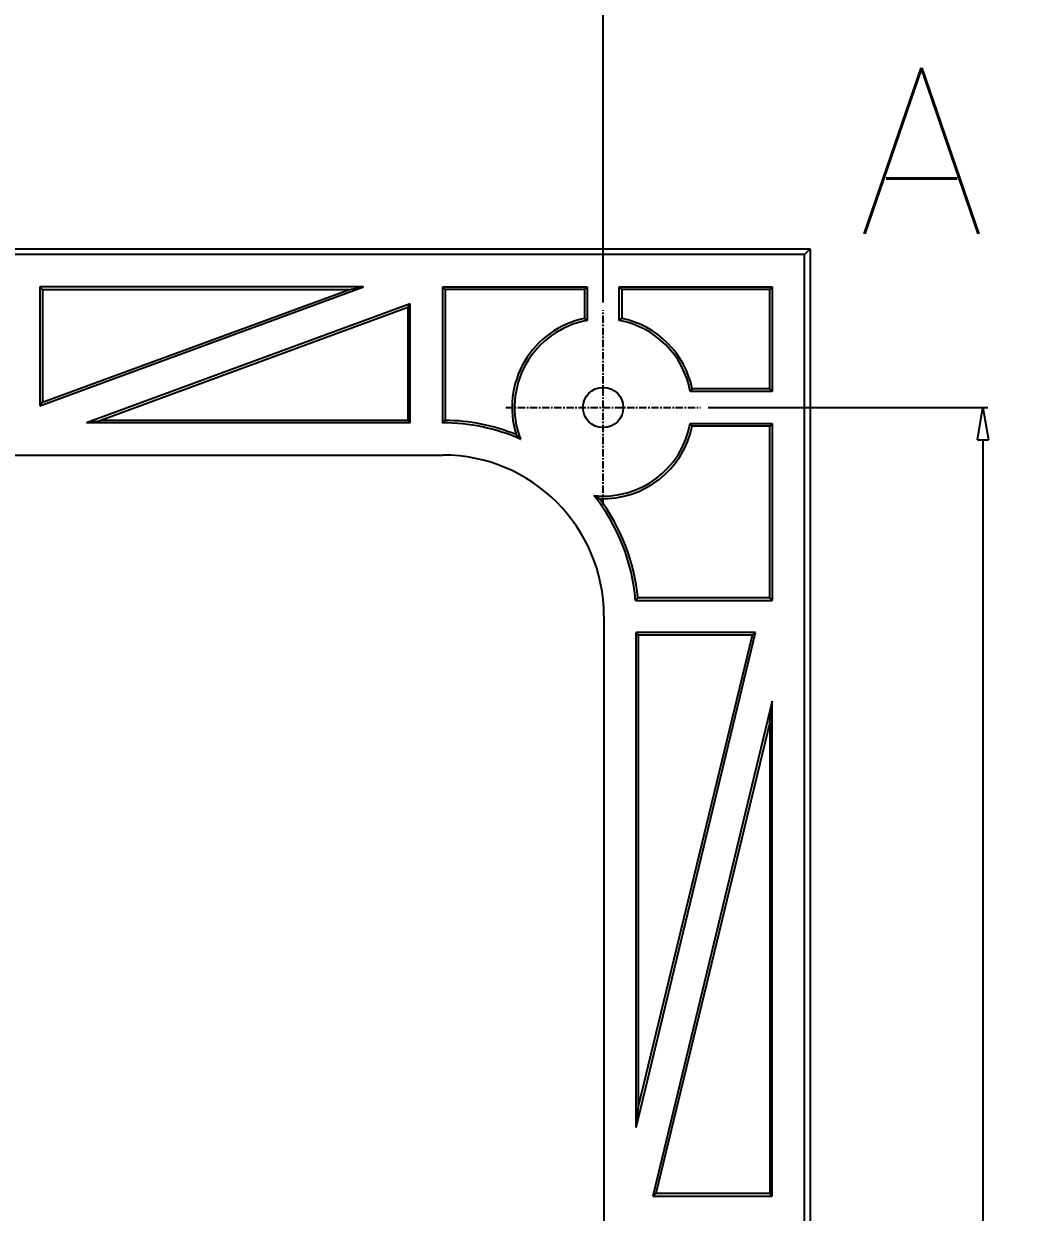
# Model space of a CAD drawing. Extents: x -268 to 907, y 393 to 1224.
# Drawn here: x 296.7 to 358.9, y 959.1 to 1032.9 of the extents above; entities that cross this region are included whole.
import ezdxf

# ---------------------------------------------------------------- set-up
doc = ezdxf.new("R2010")
doc.units = 0
doc.header["$LTSCALE"] = 1.21
doc.header["$MEASUREMENT"] = 0
doc.linetypes.add('CENTER', pattern=[0.6, 0.375, -0.075, 0.075, -0.075])
doc.layers.get('0').update_dxf_attribs({"linetype": 'CONTINUOUS'})
doc.layers.get('DEFPOINTS').update_dxf_attribs({"linetype": 'CONTINUOUS'})
doc.layers.add('DIM', color=82, linetype='CONTINUOUS')
doc.styles.get("Standard").update_dxf_attribs({"font": 'txt', "bigfont": 'gbcbig.shx'})
doc.styles.add('TXT', font='txt.shx', dxfattribs={"bigfont": 'gbcbig.shx'})
doc.dimstyles.new('Y3', dxfattribs={"dimtxt": 3, "dimasz": 2, "dimexe": 0.3, "dimexo": 0.3, "dimgap": 0.66, "dimtad": 0, "dimdec": 4, "dimdsep": 46, "dimtxsty": 'Standard', "dimcen": 0, "dimclrd": 3, "dimclre": 3, "dimadec": 0, "dimazin": 0, "dimtfac": 1, "dimtdec": 4, "dimtofl": 0, "dimtmove": 2, "dimatfit": 3, "dimfxl": 0, "dimtolj": 1, "dimarcsym": 0})

# ---------------------------------------------------------------- blocks, each defined once
blk = doc.blocks.new('_CLOSEDBLANK')
at = {"color": 0, "linetype": 'ByBlock'}
for p, q in [((-1, 0.167), (0, 0)), ((-1, 0.167), (-1, -0.167)), ((0, 0), (-1, -0.167))]:
    blk.add_line(p, q, dxfattribs=at)
blk = doc.blocks.new('*D55')
at = {"layer": 'DEFPOINTS', "color": 0}
for p in [(249.664, 1035.761), (249.664, 1016.385), (332.664, 1015.268)]:
    blk.add_point(p, dxfattribs=at)
at = {"layer": 'DIM', "color": 3, "lineweight": -2}
for p, q in [((249.664, 1016.685), (249.664, 1036.061)), ((251.664, 1035.761), (287.171, 1035.761)), ((330.664, 1035.761), (295.157, 1035.761)), ((332.664, 1015.568), (332.664, 1036.061))]:
    blk.add_line(p, q, dxfattribs=at)
at = {"layer": 'DIM', "color": 3, "lineweight": -2, "xscale": 2, "yscale": 2, "zscale": 2, "rotation": 180}
blk.add_blockref('_CLOSEDBLANK', (249.664, 1035.761), dxfattribs=at)
at = {"layer": 'DIM', "color": 3, "lineweight": -2, "xscale": 2, "yscale": 2, "zscale": 2}
blk.add_blockref('_CLOSEDBLANK', (332.664, 1035.761), dxfattribs=at)
at = {"layer": 'DIM', "color": 0, "insert": (291.164, 1035.761), "char_height": 4, "attachment_point": 5, "style": 'TXT'}
blk.add_mtext('\\A1;83', dxfattribs=at)
blk = doc.blocks.new('*D56')
at = {"layer": 'DEFPOINTS', "color": 0}
for p in [(338.887, 1009.045), (345.513, 827.045), (356.25, 827.045)]:
    blk.add_point(p, dxfattribs=at)
at = {"layer": 'DIM', "color": 3, "lineweight": -2}
for p, q in [((339.187, 1009.045), (356.55, 1009.045)), ((356.25, 1007.045), (356.25, 923.372)), ((356.25, 829.045), (356.25, 912.718)), ((345.813, 827.045), (356.55, 827.045))]:
    blk.add_line(p, q, dxfattribs=at)
at = {"layer": 'DIM', "color": 3, "lineweight": -2, "xscale": 2, "yscale": 2, "zscale": 2}
for p, rotation in [((356.25, 1009.045), 90), ((356.25, 827.045), 270)]:
    blk.add_blockref('_CLOSEDBLANK', p, dxfattribs=dict(at, rotation=rotation))
at = {"layer": 'DIM', "color": 0, "insert": (356.25, 918.045), "char_height": 4, "attachment_point": 5, "rotation": 90, "style": 'TXT'}
blk.add_mtext('\\A1;182', dxfattribs=at)

msp = doc.modelspace()

# ---------------------------------------------------------------- linework, layer by layer
at = {"color": 7, "linetype": 'Continuous'}
for p, q in [((153.81469, 1018.89201), (345.51334, 1018.89201)), ((345.51334, 1018.89201), (345.16414, 1018.5428)), ((345.51334, 1018.89201), (345.51334, 635.19808)), ((345.16414, 1018.5428), (154.16389, 1018.5428)), ((345.16414, 635.54728), (345.16414, 1018.5428)), ((297.68868, 1009.15736), (317.78897, 1016.54225)), ((297.68868, 1016.54225), (297.68868, 1009.15736)), ((297.8459, 1016.38503), (297.68868, 1016.54225)), ((317.78897, 1016.54225), (297.68868, 1016.54225)), ((297.8459, 1009.38262), (316.90514, 1016.38503)), ((297.8459, 1016.38503), (297.8459, 1009.38262)), ((297.8459, 1016.38503), (316.90514, 1016.38503)), ((316.90514, 1016.38503), (317.78897, 1016.54225)), ((322.68868, 1016.54225), (322.68868, 1008.09198)), ((322.68868, 1016.54225), (331.66401, 1016.54225)), ((322.8459, 1016.38503), (322.68868, 1016.54225)), ((322.8459, 1016.38503), (322.8459, 1008.24851)), ((331.50679, 1016.38503), (322.8459, 1016.38503)), ((331.50679, 1016.38503), (331.66401, 1016.54225)), ((331.50679, 1016.38503), (331.50679, 1014.58264)), ((331.66401, 1016.54225), (331.66401, 1014.45337)), ((333.66401, 1014.45337), (333.66401, 1016.54225)), ((333.66401, 1016.54225), (343.16359, 1016.54225)), ((333.82124, 1016.38503), (333.66401, 1016.54225)), ((333.82124, 1016.38503), (333.82124, 1014.58264)), ((343.00636, 1016.38503), (333.82124, 1016.38503)), ((343.16359, 1016.54225), (343.00636, 1016.38503)), ((343.00636, 1010.20227), (343.00636, 1016.38503)), ((343.16359, 1016.54225), (343.16359, 1010.04504)), ((320.68868, 1015.4769), (300.58838, 1008.09201)), ((320.53145, 1015.25163), (301.47221, 1008.24923)), ((320.53145, 1015.25163), (320.68868, 1015.4769)), ((320.53145, 1015.25163), (320.53145, 1008.24923)), ((320.68868, 1008.09201), (320.68868, 1015.4769)), ((343.16359, 1010.04504), (338.07234, 1010.04504)), ((343.00636, 1010.20227), (338.20161, 1010.20227)), ((343.00636, 1010.20227), (343.16359, 1010.04504)), ((297.8459, 1009.38262), (297.68868, 1009.15736)), ((300.58838, 1008.09201), (301.47221, 1008.24923)), ((320.68868, 1008.09201), (300.58838, 1008.09201)), ((320.53145, 1008.24923), (301.47221, 1008.24923)), ((320.68868, 1008.09201), (320.53145, 1008.24923)), ((338.07234, 1008.04504), (343.16359, 1008.04504)), ((343.00636, 1007.88782), (338.20161, 1007.88782)), ((343.00636, 1007.88782), (343.16359, 1008.04504)), ((343.00636, 997.22575), (343.00636, 1007.88782)), ((343.16359, 1008.04504), (343.16359, 997.06852)), ((270.66401, 1006.09201), (322.71334, 1006.09201)), ((343.00636, 997.22575), (334.81758, 997.22575)), ((343.00636, 997.22575), (343.16359, 997.06852)), ((334.67354, 997.06852), (343.16359, 997.06852)), ((332.71334, 996.09201), (332.71334, 848.04504)), ((334.71334, 964.32942), (342.13486, 995.06852)), ((334.71334, 964.32942), (334.71334, 995.06852)), ((342.13486, 995.06852), (334.71334, 995.06852)), ((334.71334, 995.06852), (334.87056, 994.9113)), ((341.93515, 994.9113), (342.13486, 995.06852)), ((334.87056, 965.65054), (341.93515, 994.9113)), ((334.87056, 965.65054), (334.87056, 994.9113)), ((341.93515, 994.9113), (334.87056, 994.9113)), ((343.16359, 990.80763), (335.74207, 960.06852)), ((343.00636, 989.48651), (343.16359, 990.80763)), ((343.16359, 960.06852), (343.16359, 990.80763)), ((343.00636, 989.48651), (335.94177, 960.22575)), ((343.00636, 989.48651), (343.00636, 960.22575)), ((334.71334, 964.32942), (334.87056, 965.65054)), ((335.94177, 960.22575), (335.74207, 960.06852)), ((335.74207, 960.06852), (343.16359, 960.06852)), ((343.00636, 960.22575), (335.94177, 960.22575)), ((343.00636, 960.22575), (343.16359, 960.06852))]:
    msp.add_line(p, q, dxfattribs=at)
at = {"color": 1, "linetype": 'CENTER'}
for p, q in [((332.66401, 1002.99504), (332.66401, 1015.09504)), ((326.61401, 1009.04504), (338.71401, 1009.04504))]:
    msp.add_line(p, q, dxfattribs=at)
at = {"color": 7}
for points in [[(331.507, 1014.58, 0), (331.508, 1014.58, 0), (331.508, 1014.58, 0), (331.509, 1014.58, 0), (331.51, 1014.58, 0), (331.511, 1014.58, 0), (331.512, 1014.58, 0), (331.513, 1014.58, 0), (331.513, 1014.58, 0), (331.514, 1014.58, 0), (331.515, 1014.58, 0), (331.516, 1014.58, 0), (331.517, 1014.57, 0), (331.518, 1014.57, 0), (331.518, 1014.57, 0), (331.519, 1014.57, 0), (331.52, 1014.57, 0), (331.521, 1014.57, 0), (331.522, 1014.57, 0), (331.522, 1014.57, 0), (331.523, 1014.57, 0), (331.524, 1014.57, 0), (331.525, 1014.57, 0), (331.526, 1014.57, 0), (331.527, 1014.57, 0), (331.527, 1014.57, 0), (331.528, 1014.57, 0), (331.529, 1014.56, 0), (331.53, 1014.56, 0), (331.531, 1014.56, 0), (331.532, 1014.56, 0), (331.532, 1014.56, 0), (331.533, 1014.56, 0), (331.534, 1014.56, 0), (331.535, 1014.56, 0), (331.536, 1014.56, 0), (331.537, 1014.56, 0), (331.537, 1014.56, 0), (331.538, 1014.56, 0), (331.539, 1014.56, 0), (331.54, 1014.56, 0), (331.541, 1014.56, 0), (331.541, 1014.55, 0), (331.542, 1014.55, 0), (331.543, 1014.55, 0), (331.544, 1014.55, 0), (331.545, 1014.55, 0), (331.546, 1014.55, 0), (331.546, 1014.55, 0), (331.547, 1014.55, 0), (331.548, 1014.55, 0), (331.549, 1014.55, 0), (331.55, 1014.55, 0), (331.551, 1014.55, 0), (331.551, 1014.55, 0), (331.552, 1014.55, 0), (331.553, 1014.54, 0), (331.554, 1014.54, 0), (331.555, 1014.54, 0), (331.556, 1014.54, 0), (331.556, 1014.54, 0), (331.557, 1014.54, 0), (331.558, 1014.54, 0), (331.559, 1014.54, 0), (331.56, 1014.54, 0), (331.56, 1014.54, 0), (331.561, 1014.54, 0), (331.562, 1014.54, 0), (331.563, 1014.54, 0), (331.564, 1014.54, 0), (331.565, 1014.54, 0), (331.565, 1014.53, 0), (331.566, 1014.53, 0), (331.567, 1014.53, 0), (331.568, 1014.53, 0), (331.569, 1014.53, 0), (331.57, 1014.53, 0), (331.57, 1014.53, 0), (331.571, 1014.53, 0), (331.572, 1014.53, 0), (331.573, 1014.53, 0), (331.574, 1014.53, 0), (331.574, 1014.53, 0), (331.575, 1014.53, 0), (331.576, 1014.53, 0), (331.577, 1014.53, 0), (331.578, 1014.52, 0), (331.579, 1014.52, 0), (331.579, 1014.52, 0), (331.58, 1014.52, 0), (331.581, 1014.52, 0), (331.582, 1014.52, 0), (331.583, 1014.52, 0), (331.584, 1014.52, 0), (331.584, 1014.52, 0), (331.585, 1014.52, 0), (331.586, 1014.52, 0), (331.587, 1014.52, 0), (331.588, 1014.52, 0), (331.588, 1014.52, 0), (331.589, 1014.52, 0), (331.59, 1014.51, 0), (331.591, 1014.51, 0), (331.592, 1014.51, 0), (331.593, 1014.51, 0), (331.593, 1014.51, 0), (331.594, 1014.51, 0), (331.595, 1014.51, 0), (331.596, 1014.51, 0), (331.597, 1014.51, 0), (331.598, 1014.51, 0), (331.598, 1014.51, 0), (331.599, 1014.51, 0), (331.6, 1014.51, 0), (331.601, 1014.51, 0), (331.602, 1014.51, 0), (331.602, 1014.5, 0), (331.603, 1014.5, 0), (331.604, 1014.5, 0), (331.605, 1014.5, 0), (331.606, 1014.5, 0), (331.607, 1014.5, 0), (331.607, 1014.5, 0), (331.608, 1014.5, 0), (331.609, 1014.5, 0), (331.61, 1014.5, 0), (331.611, 1014.5, 0), (331.611, 1014.5, 0), (331.612, 1014.5, 0), (331.613, 1014.5, 0), (331.614, 1014.49, 0), (331.615, 1014.49, 0), (331.616, 1014.49, 0), (331.616, 1014.49, 0), (331.617, 1014.49, 0), (331.618, 1014.49, 0), (331.619, 1014.49, 0), (331.62, 1014.49, 0), (331.621, 1014.49, 0), (331.621, 1014.49, 0), (331.622, 1014.49, 0), (331.623, 1014.49, 0), (331.624, 1014.49, 0), (331.625, 1014.49, 0), (331.625, 1014.49, 0), (331.626, 1014.48, 0), (331.627, 1014.48, 0), (331.628, 1014.48, 0), (331.629, 1014.48, 0), (331.63, 1014.48, 0), (331.63, 1014.48, 0), (331.631, 1014.48, 0), (331.632, 1014.48, 0), (331.633, 1014.48, 0), (331.634, 1014.48, 0), (331.634, 1014.48, 0), (331.635, 1014.48, 0), (331.636, 1014.48, 0), (331.637, 1014.48, 0), (331.638, 1014.48, 0), (331.639, 1014.47, 0), (331.639, 1014.47, 0), (331.64, 1014.47, 0), (331.641, 1014.47, 0), (331.642, 1014.47, 0), (331.643, 1014.47, 0), (331.644, 1014.47, 0), (331.644, 1014.47, 0), (331.645, 1014.47, 0), (331.646, 1014.47, 0), (331.647, 1014.47, 0), (331.648, 1014.47, 0), (331.648, 1014.47, 0), (331.649, 1014.47, 0), (331.65, 1014.46, 0), (331.651, 1014.46, 0), (331.652, 1014.46, 0), (331.653, 1014.46, 0), (331.653, 1014.46, 0), (331.654, 1014.46, 0), (331.655, 1014.46, 0), (331.656, 1014.46, 0), (331.657, 1014.46, 0), (331.657, 1014.46, 0), (331.658, 1014.46, 0), (331.659, 1014.46, 0), (331.66, 1014.46, 0), (331.661, 1014.46, 0), (331.662, 1014.46, 0), (331.662, 1014.45, 0), (331.663, 1014.45, 0), (331.664, 1014.45, 0)], [(333.821, 1014.58, 0), (333.82, 1014.58, 0), (333.82, 1014.58, 0), (333.819, 1014.58, 0), (333.818, 1014.58, 0), (333.817, 1014.58, 0), (333.816, 1014.58, 0), (333.815, 1014.58, 0), (333.815, 1014.58, 0), (333.814, 1014.58, 0), (333.813, 1014.58, 0), (333.812, 1014.58, 0), (333.811, 1014.57, 0), (333.81, 1014.57, 0), (333.81, 1014.57, 0), (333.809, 1014.57, 0), (333.808, 1014.57, 0), (333.807, 1014.57, 0), (333.806, 1014.57, 0), (333.806, 1014.57, 0), (333.805, 1014.57, 0), (333.804, 1014.57, 0), (333.803, 1014.57, 0), (333.802, 1014.57, 0), (333.801, 1014.57, 0), (333.801, 1014.57, 0), (333.8, 1014.57, 0), (333.799, 1014.56, 0), (333.798, 1014.56, 0), (333.797, 1014.56, 0), (333.796, 1014.56, 0), (333.796, 1014.56, 0), (333.795, 1014.56, 0), (333.794, 1014.56, 0), (333.793, 1014.56, 0), (333.792, 1014.56, 0), (333.791, 1014.56, 0), (333.791, 1014.56, 0), (333.79, 1014.56, 0), (333.789, 1014.56, 0), (333.788, 1014.56, 0), (333.787, 1014.56, 0), (333.787, 1014.55, 0), (333.786, 1014.55, 0), (333.785, 1014.55, 0), (333.784, 1014.55, 0), (333.783, 1014.55, 0), (333.782, 1014.55, 0), (333.782, 1014.55, 0), (333.781, 1014.55, 0), (333.78, 1014.55, 0), (333.779, 1014.55, 0), (333.778, 1014.55, 0), (333.777, 1014.55, 0), (333.777, 1014.55, 0), (333.776, 1014.55, 0), (333.775, 1014.54, 0), (333.774, 1014.54, 0), (333.773, 1014.54, 0), (333.773, 1014.54, 0), (333.772, 1014.54, 0), (333.771, 1014.54, 0), (333.77, 1014.54, 0), (333.769, 1014.54, 0), (333.768, 1014.54, 0), (333.768, 1014.54, 0), (333.767, 1014.54, 0), (333.766, 1014.54, 0), (333.765, 1014.54, 0), (333.764, 1014.54, 0), (333.763, 1014.54, 0), (333.763, 1014.53, 0), (333.762, 1014.53, 0), (333.761, 1014.53, 0), (333.76, 1014.53, 0), (333.759, 1014.53, 0), (333.758, 1014.53, 0), (333.758, 1014.53, 0), (333.757, 1014.53, 0), (333.756, 1014.53, 0), (333.755, 1014.53, 0), (333.754, 1014.53, 0), (333.754, 1014.53, 0), (333.753, 1014.53, 0), (333.752, 1014.53, 0), (333.751, 1014.53, 0), (333.75, 1014.52, 0), (333.749, 1014.52, 0), (333.749, 1014.52, 0), (333.748, 1014.52, 0), (333.747, 1014.52, 0), (333.746, 1014.52, 0), (333.745, 1014.52, 0), (333.744, 1014.52, 0), (333.744, 1014.52, 0), (333.743, 1014.52, 0), (333.742, 1014.52, 0), (333.741, 1014.52, 0), (333.74, 1014.52, 0), (333.74, 1014.52, 0), (333.739, 1014.52, 0), (333.738, 1014.51, 0), (333.737, 1014.51, 0), (333.736, 1014.51, 0), (333.735, 1014.51, 0), (333.735, 1014.51, 0), (333.734, 1014.51, 0), (333.733, 1014.51, 0), (333.732, 1014.51, 0), (333.731, 1014.51, 0), (333.731, 1014.51, 0), (333.73, 1014.51, 0), (333.729, 1014.51, 0), (333.728, 1014.51, 0), (333.727, 1014.51, 0), (333.726, 1014.51, 0), (333.726, 1014.5, 0), (333.725, 1014.5, 0), (333.724, 1014.5, 0), (333.723, 1014.5, 0), (333.722, 1014.5, 0), (333.721, 1014.5, 0), (333.721, 1014.5, 0), (333.72, 1014.5, 0), (333.719, 1014.5, 0), (333.718, 1014.5, 0), (333.717, 1014.5, 0), (333.717, 1014.5, 0), (333.716, 1014.5, 0), (333.715, 1014.5, 0), (333.714, 1014.49, 0), (333.713, 1014.49, 0), (333.712, 1014.49, 0), (333.712, 1014.49, 0), (333.711, 1014.49, 0), (333.71, 1014.49, 0), (333.709, 1014.49, 0), (333.708, 1014.49, 0), (333.707, 1014.49, 0), (333.707, 1014.49, 0), (333.706, 1014.49, 0), (333.705, 1014.49, 0), (333.704, 1014.49, 0), (333.703, 1014.49, 0), (333.703, 1014.49, 0), (333.702, 1014.48, 0), (333.701, 1014.48, 0), (333.7, 1014.48, 0), (333.699, 1014.48, 0), (333.698, 1014.48, 0), (333.698, 1014.48, 0), (333.697, 1014.48, 0), (333.696, 1014.48, 0), (333.695, 1014.48, 0), (333.694, 1014.48, 0), (333.694, 1014.48, 0), (333.693, 1014.48, 0), (333.692, 1014.48, 0), (333.691, 1014.48, 0), (333.69, 1014.48, 0), (333.689, 1014.47, 0), (333.689, 1014.47, 0), (333.688, 1014.47, 0), (333.687, 1014.47, 0), (333.686, 1014.47, 0), (333.685, 1014.47, 0), (333.685, 1014.47, 0), (333.684, 1014.47, 0), (333.683, 1014.47, 0), (333.682, 1014.47, 0), (333.681, 1014.47, 0), (333.68, 1014.47, 0), (333.68, 1014.47, 0), (333.679, 1014.47, 0), (333.678, 1014.46, 0), (333.677, 1014.46, 0), (333.676, 1014.46, 0), (333.675, 1014.46, 0), (333.675, 1014.46, 0), (333.674, 1014.46, 0), (333.673, 1014.46, 0), (333.672, 1014.46, 0), (333.671, 1014.46, 0), (333.671, 1014.46, 0), (333.67, 1014.46, 0), (333.669, 1014.46, 0), (333.668, 1014.46, 0), (333.667, 1014.46, 0), (333.666, 1014.46, 0), (333.666, 1014.45, 0), (333.665, 1014.45, 0), (333.664, 1014.45, 0)], [(338.202, 1010.2, 0), (338.201, 1010.2, 0), (338.2, 1010.2, 0), (338.2, 1010.2, 0), (338.199, 1010.2, 0), (338.198, 1010.2, 0), (338.198, 1010.2, 0), (338.197, 1010.2, 0), (338.196, 1010.2, 0), (338.196, 1010.19, 0), (338.195, 1010.19, 0), (338.194, 1010.19, 0), (338.194, 1010.19, 0), (338.193, 1010.19, 0), (338.192, 1010.19, 0), (338.192, 1010.19, 0), (338.191, 1010.19, 0), (338.19, 1010.19, 0), (338.189, 1010.19, 0), (338.189, 1010.19, 0), (338.188, 1010.19, 0), (338.187, 1010.18, 0), (338.187, 1010.18, 0), (338.186, 1010.18, 0), (338.185, 1010.18, 0), (338.185, 1010.18, 0), (338.184, 1010.18, 0), (338.183, 1010.18, 0), (338.183, 1010.18, 0), (338.182, 1010.18, 0), (338.181, 1010.18, 0), (338.181, 1010.18, 0), (338.18, 1010.18, 0), (338.179, 1010.18, 0), (338.179, 1010.17, 0), (338.178, 1010.17, 0), (338.177, 1010.17, 0), (338.177, 1010.17, 0), (338.176, 1010.17, 0), (338.175, 1010.17, 0), (338.175, 1010.17, 0), (338.174, 1010.17, 0), (338.173, 1010.17, 0), (338.173, 1010.17, 0), (338.172, 1010.17, 0), (338.171, 1010.17, 0), (338.171, 1010.16, 0), (338.17, 1010.16, 0), (338.169, 1010.16, 0), (338.169, 1010.16, 0), (338.168, 1010.16, 0), (338.167, 1010.16, 0), (338.167, 1010.16, 0), (338.166, 1010.16, 0), (338.165, 1010.16, 0), (338.165, 1010.16, 0), (338.164, 1010.16, 0), (338.163, 1010.16, 0), (338.163, 1010.15, 0), (338.162, 1010.15, 0), (338.161, 1010.15, 0), (338.161, 1010.15, 0), (338.16, 1010.15, 0), (338.159, 1010.15, 0), (338.158, 1010.15, 0), (338.158, 1010.15, 0), (338.157, 1010.15, 0), (338.156, 1010.15, 0), (338.156, 1010.15, 0), (338.155, 1010.15, 0), (338.154, 1010.14, 0), (338.154, 1010.14, 0), (338.153, 1010.14, 0), (338.152, 1010.14, 0), (338.152, 1010.14, 0), (338.151, 1010.14, 0), (338.15, 1010.14, 0), (338.15, 1010.14, 0), (338.149, 1010.14, 0), (338.148, 1010.14, 0), (338.148, 1010.14, 0), (338.147, 1010.14, 0), (338.146, 1010.13, 0), (338.146, 1010.13, 0), (338.145, 1010.13, 0), (338.144, 1010.13, 0), (338.144, 1010.13, 0), (338.143, 1010.13, 0), (338.142, 1010.13, 0), (338.142, 1010.13, 0), (338.141, 1010.13, 0), (338.14, 1010.13, 0), (338.14, 1010.13, 0), (338.139, 1010.13, 0), (338.138, 1010.12, 0), (338.138, 1010.12, 0), (338.137, 1010.12, 0), (338.136, 1010.12, 0), (338.136, 1010.12, 0), (338.135, 1010.12, 0), (338.134, 1010.12, 0), (338.133, 1010.12, 0), (338.133, 1010.12, 0), (338.132, 1010.12, 0), (338.131, 1010.12, 0), (338.131, 1010.12, 0), (338.13, 1010.11, 0), (338.129, 1010.11, 0), (338.129, 1010.11, 0), (338.128, 1010.11, 0), (338.127, 1010.11, 0), (338.127, 1010.11, 0), (338.126, 1010.11, 0), (338.125, 1010.11, 0), (338.125, 1010.11, 0), (338.124, 1010.11, 0), (338.123, 1010.11, 0), (338.123, 1010.11, 0), (338.122, 1010.1, 0), (338.121, 1010.1, 0), (338.121, 1010.1, 0), (338.12, 1010.1, 0), (338.119, 1010.1, 0), (338.119, 1010.1, 0), (338.118, 1010.1, 0), (338.117, 1010.1, 0), (338.117, 1010.1, 0), (338.116, 1010.1, 0), (338.115, 1010.1, 0), (338.115, 1010.1, 0), (338.114, 1010.1, 0), (338.113, 1010.09, 0), (338.112, 1010.09, 0), (338.112, 1010.09, 0), (338.111, 1010.09, 0), (338.11, 1010.09, 0), (338.11, 1010.09, 0), (338.109, 1010.09, 0), (338.108, 1010.09, 0), (338.108, 1010.09, 0), (338.107, 1010.09, 0), (338.106, 1010.09, 0), (338.106, 1010.09, 0), (338.105, 1010.08, 0), (338.104, 1010.08, 0), (338.104, 1010.08, 0), (338.103, 1010.08, 0), (338.102, 1010.08, 0), (338.102, 1010.08, 0), (338.101, 1010.08, 0), (338.1, 1010.08, 0), (338.1, 1010.08, 0), (338.099, 1010.08, 0), (338.098, 1010.08, 0), (338.098, 1010.08, 0), (338.097, 1010.07, 0), (338.096, 1010.07, 0), (338.095, 1010.07, 0), (338.095, 1010.07, 0), (338.094, 1010.07, 0), (338.093, 1010.07, 0), (338.093, 1010.07, 0), (338.092, 1010.07, 0), (338.091, 1010.07, 0), (338.091, 1010.07, 0), (338.09, 1010.07, 0), (338.089, 1010.07, 0), (338.089, 1010.06, 0), (338.088, 1010.06, 0), (338.087, 1010.06, 0), (338.087, 1010.06, 0), (338.086, 1010.06, 0), (338.085, 1010.06, 0), (338.085, 1010.06, 0), (338.084, 1010.06, 0), (338.083, 1010.06, 0), (338.083, 1010.06, 0), (338.082, 1010.06, 0), (338.081, 1010.06, 0), (338.081, 1010.05, 0), (338.08, 1010.05, 0), (338.079, 1010.05, 0), (338.078, 1010.05, 0), (338.078, 1010.05, 0), (338.077, 1010.05, 0), (338.076, 1010.05, 0), (338.076, 1010.05, 0), (338.075, 1010.05, 0), (338.074, 1010.05, 0), (338.074, 1010.05, 0), (338.073, 1010.05, 0), (338.072, 1010.05, 0)], [(322.689, 1008.09, 0), (322.689, 1008.09, 0), (322.69, 1008.09, 0), (322.691, 1008.09, 0), (322.692, 1008.1, 0), (322.693, 1008.1, 0), (322.694, 1008.1, 0), (322.694, 1008.1, 0), (322.695, 1008.1, 0), (322.696, 1008.1, 0), (322.697, 1008.1, 0), (322.698, 1008.1, 0), (322.699, 1008.1, 0), (322.699, 1008.1, 0), (322.7, 1008.1, 0), (322.701, 1008.1, 0), (322.702, 1008.11, 0), (322.703, 1008.11, 0), (322.703, 1008.11, 0), (322.704, 1008.11, 0), (322.705, 1008.11, 0), (322.706, 1008.11, 0), (322.707, 1008.11, 0), (322.708, 1008.11, 0), (322.708, 1008.11, 0), (322.709, 1008.11, 0), (322.71, 1008.11, 0), (322.711, 1008.11, 0), (322.712, 1008.11, 0), (322.712, 1008.12, 0), (322.713, 1008.12, 0), (322.714, 1008.12, 0), (322.715, 1008.12, 0), (322.716, 1008.12, 0), (322.717, 1008.12, 0), (322.717, 1008.12, 0), (322.718, 1008.12, 0), (322.719, 1008.12, 0), (322.72, 1008.12, 0), (322.721, 1008.12, 0), (322.722, 1008.12, 0), (322.722, 1008.13, 0), (322.723, 1008.13, 0), (322.724, 1008.13, 0), (322.725, 1008.13, 0), (322.726, 1008.13, 0), (322.726, 1008.13, 0), (322.727, 1008.13, 0), (322.728, 1008.13, 0), (322.729, 1008.13, 0), (322.73, 1008.13, 0), (322.731, 1008.13, 0), (322.731, 1008.13, 0), (322.732, 1008.14, 0), (322.733, 1008.14, 0), (322.734, 1008.14, 0), (322.735, 1008.14, 0), (322.735, 1008.14, 0), (322.736, 1008.14, 0), (322.737, 1008.14, 0), (322.738, 1008.14, 0), (322.739, 1008.14, 0), (322.74, 1008.14, 0), (322.74, 1008.14, 0), (322.741, 1008.14, 0), (322.742, 1008.15, 0), (322.743, 1008.15, 0), (322.744, 1008.15, 0), (322.745, 1008.15, 0), (322.745, 1008.15, 0), (322.746, 1008.15, 0), (322.747, 1008.15, 0), (322.748, 1008.15, 0), (322.749, 1008.15, 0), (322.749, 1008.15, 0), (322.75, 1008.15, 0), (322.751, 1008.15, 0), (322.752, 1008.16, 0), (322.753, 1008.16, 0), (322.754, 1008.16, 0), (322.754, 1008.16, 0), (322.755, 1008.16, 0), (322.756, 1008.16, 0), (322.757, 1008.16, 0), (322.758, 1008.16, 0), (322.759, 1008.16, 0), (322.759, 1008.16, 0), (322.76, 1008.16, 0), (322.761, 1008.16, 0), (322.762, 1008.17, 0), (322.763, 1008.17, 0), (322.763, 1008.17, 0), (322.764, 1008.17, 0), (322.765, 1008.17, 0), (322.766, 1008.17, 0), (322.767, 1008.17, 0), (322.768, 1008.17, 0), (322.768, 1008.17, 0), (322.769, 1008.17, 0), (322.77, 1008.17, 0), (322.771, 1008.17, 0), (322.772, 1008.17, 0), (322.773, 1008.18, 0), (322.773, 1008.18, 0), (322.774, 1008.18, 0), (322.775, 1008.18, 0), (322.776, 1008.18, 0), (322.777, 1008.18, 0), (322.777, 1008.18, 0), (322.778, 1008.18, 0), (322.779, 1008.18, 0), (322.78, 1008.18, 0), (322.781, 1008.18, 0), (322.782, 1008.18, 0), (322.782, 1008.19, 0), (322.783, 1008.19, 0), (322.784, 1008.19, 0), (322.785, 1008.19, 0), (322.786, 1008.19, 0), (322.787, 1008.19, 0), (322.787, 1008.19, 0), (322.788, 1008.19, 0), (322.789, 1008.19, 0), (322.79, 1008.19, 0), (322.791, 1008.19, 0), (322.791, 1008.19, 0), (322.792, 1008.2, 0), (322.793, 1008.2, 0), (322.794, 1008.2, 0), (322.795, 1008.2, 0), (322.796, 1008.2, 0), (322.796, 1008.2, 0), (322.797, 1008.2, 0), (322.798, 1008.2, 0), (322.799, 1008.2, 0), (322.8, 1008.2, 0), (322.801, 1008.2, 0), (322.801, 1008.2, 0), (322.802, 1008.21, 0), (322.803, 1008.21, 0), (322.804, 1008.21, 0), (322.805, 1008.21, 0), (322.805, 1008.21, 0), (322.806, 1008.21, 0), (322.807, 1008.21, 0), (322.808, 1008.21, 0), (322.809, 1008.21, 0), (322.81, 1008.21, 0), (322.81, 1008.21, 0), (322.811, 1008.21, 0), (322.812, 1008.21, 0), (322.813, 1008.22, 0), (322.814, 1008.22, 0), (322.815, 1008.22, 0), (322.815, 1008.22, 0), (322.816, 1008.22, 0), (322.817, 1008.22, 0), (322.818, 1008.22, 0), (322.819, 1008.22, 0), (322.819, 1008.22, 0), (322.82, 1008.22, 0), (322.821, 1008.22, 0), (322.822, 1008.22, 0), (322.823, 1008.23, 0), (322.824, 1008.23, 0), (322.824, 1008.23, 0), (322.825, 1008.23, 0), (322.826, 1008.23, 0), (322.827, 1008.23, 0), (322.828, 1008.23, 0), (322.829, 1008.23, 0), (322.829, 1008.23, 0), (322.83, 1008.23, 0), (322.831, 1008.23, 0), (322.832, 1008.23, 0), (322.833, 1008.24, 0), (322.834, 1008.24, 0), (322.834, 1008.24, 0), (322.835, 1008.24, 0), (322.836, 1008.24, 0), (322.837, 1008.24, 0), (322.838, 1008.24, 0), (322.838, 1008.24, 0), (322.839, 1008.24, 0), (322.84, 1008.24, 0), (322.841, 1008.24, 0), (322.842, 1008.24, 0), (322.843, 1008.25, 0), (322.843, 1008.25, 0), (322.844, 1008.25, 0), (322.845, 1008.25, 0), (322.846, 1008.25, 0)], [(338.202, 1007.89, 0), (338.201, 1007.89, 0), (338.2, 1007.89, 0), (338.2, 1007.89, 0), (338.199, 1007.89, 0), (338.198, 1007.89, 0), (338.198, 1007.89, 0), (338.197, 1007.89, 0), (338.196, 1007.89, 0), (338.196, 1007.9, 0), (338.195, 1007.9, 0), (338.194, 1007.9, 0), (338.194, 1007.9, 0), (338.193, 1007.9, 0), (338.192, 1007.9, 0), (338.192, 1007.9, 0), (338.191, 1007.9, 0), (338.19, 1007.9, 0), (338.189, 1007.9, 0), (338.189, 1007.9, 0), (338.188, 1007.9, 0), (338.187, 1007.91, 0), (338.187, 1007.91, 0), (338.186, 1007.91, 0), (338.185, 1007.91, 0), (338.185, 1007.91, 0), (338.184, 1007.91, 0), (338.183, 1007.91, 0), (338.183, 1007.91, 0), (338.182, 1007.91, 0), (338.181, 1007.91, 0), (338.181, 1007.91, 0), (338.18, 1007.91, 0), (338.179, 1007.92, 0), (338.179, 1007.92, 0), (338.178, 1007.92, 0), (338.177, 1007.92, 0), (338.177, 1007.92, 0), (338.176, 1007.92, 0), (338.175, 1007.92, 0), (338.175, 1007.92, 0), (338.174, 1007.92, 0), (338.173, 1007.92, 0), (338.173, 1007.92, 0), (338.172, 1007.92, 0), (338.171, 1007.92, 0), (338.171, 1007.93, 0), (338.17, 1007.93, 0), (338.169, 1007.93, 0), (338.169, 1007.93, 0), (338.168, 1007.93, 0), (338.167, 1007.93, 0), (338.167, 1007.93, 0), (338.166, 1007.93, 0), (338.165, 1007.93, 0), (338.165, 1007.93, 0), (338.164, 1007.93, 0), (338.163, 1007.93, 0), (338.163, 1007.94, 0), (338.162, 1007.94, 0), (338.161, 1007.94, 0), (338.161, 1007.94, 0), (338.16, 1007.94, 0), (338.159, 1007.94, 0), (338.158, 1007.94, 0), (338.158, 1007.94, 0), (338.157, 1007.94, 0), (338.156, 1007.94, 0), (338.156, 1007.94, 0), (338.155, 1007.94, 0), (338.154, 1007.95, 0), (338.154, 1007.95, 0), (338.153, 1007.95, 0), (338.152, 1007.95, 0), (338.152, 1007.95, 0), (338.151, 1007.95, 0), (338.15, 1007.95, 0), (338.15, 1007.95, 0), (338.149, 1007.95, 0), (338.148, 1007.95, 0), (338.148, 1007.95, 0), (338.147, 1007.95, 0), (338.146, 1007.96, 0), (338.146, 1007.96, 0), (338.145, 1007.96, 0), (338.144, 1007.96, 0), (338.144, 1007.96, 0), (338.143, 1007.96, 0), (338.142, 1007.96, 0), (338.142, 1007.96, 0), (338.141, 1007.96, 0), (338.14, 1007.96, 0), (338.14, 1007.96, 0), (338.139, 1007.96, 0), (338.138, 1007.97, 0), (338.138, 1007.97, 0), (338.137, 1007.97, 0), (338.136, 1007.97, 0), (338.136, 1007.97, 0), (338.135, 1007.97, 0), (338.134, 1007.97, 0), (338.133, 1007.97, 0), (338.133, 1007.97, 0), (338.132, 1007.97, 0), (338.131, 1007.97, 0), (338.131, 1007.97, 0), (338.13, 1007.98, 0), (338.129, 1007.98, 0), (338.129, 1007.98, 0), (338.128, 1007.98, 0), (338.127, 1007.98, 0), (338.127, 1007.98, 0), (338.126, 1007.98, 0), (338.125, 1007.98, 0), (338.125, 1007.98, 0), (338.124, 1007.98, 0), (338.123, 1007.98, 0), (338.123, 1007.98, 0), (338.122, 1007.99, 0), (338.121, 1007.99, 0), (338.121, 1007.99, 0), (338.12, 1007.99, 0), (338.119, 1007.99, 0), (338.119, 1007.99, 0), (338.118, 1007.99, 0), (338.117, 1007.99, 0), (338.117, 1007.99, 0), (338.116, 1007.99, 0), (338.115, 1007.99, 0), (338.115, 1007.99, 0), (338.114, 1007.99, 0), (338.113, 1008, 0), (338.112, 1008, 0), (338.112, 1008, 0), (338.111, 1008, 0), (338.11, 1008, 0), (338.11, 1008, 0), (338.109, 1008, 0), (338.108, 1008, 0), (338.108, 1008, 0), (338.107, 1008, 0), (338.106, 1008, 0), (338.106, 1008, 0), (338.105, 1008.01, 0), (338.104, 1008.01, 0), (338.104, 1008.01, 0), (338.103, 1008.01, 0), (338.102, 1008.01, 0), (338.102, 1008.01, 0), (338.101, 1008.01, 0), (338.1, 1008.01, 0), (338.1, 1008.01, 0), (338.099, 1008.01, 0), (338.098, 1008.01, 0), (338.098, 1008.01, 0), (338.097, 1008.02, 0), (338.096, 1008.02, 0), (338.095, 1008.02, 0), (338.095, 1008.02, 0), (338.094, 1008.02, 0), (338.093, 1008.02, 0), (338.093, 1008.02, 0), (338.092, 1008.02, 0), (338.091, 1008.02, 0), (338.091, 1008.02, 0), (338.09, 1008.02, 0), (338.089, 1008.02, 0), (338.089, 1008.03, 0), (338.088, 1008.03, 0), (338.087, 1008.03, 0), (338.087, 1008.03, 0), (338.086, 1008.03, 0), (338.085, 1008.03, 0), (338.085, 1008.03, 0), (338.084, 1008.03, 0), (338.083, 1008.03, 0), (338.083, 1008.03, 0), (338.082, 1008.03, 0), (338.081, 1008.03, 0), (338.081, 1008.04, 0), (338.08, 1008.04, 0), (338.079, 1008.04, 0), (338.078, 1008.04, 0), (338.078, 1008.04, 0), (338.077, 1008.04, 0), (338.076, 1008.04, 0), (338.076, 1008.04, 0), (338.075, 1008.04, 0), (338.074, 1008.04, 0), (338.074, 1008.04, 0), (338.073, 1008.04, 0), (338.072, 1008.05, 0)], [(327.262, 1007.37, 0), (327.263, 1007.36, 0), (327.264, 1007.36, 0), (327.266, 1007.36, 0), (327.267, 1007.36, 0), (327.268, 1007.36, 0), (327.27, 1007.36, 0), (327.271, 1007.36, 0), (327.273, 1007.35, 0), (327.274, 1007.35, 0), (327.275, 1007.35, 0), (327.277, 1007.35, 0), (327.278, 1007.35, 0), (327.279, 1007.35, 0), (327.281, 1007.35, 0), (327.282, 1007.34, 0), (327.283, 1007.34, 0), (327.285, 1007.34, 0), (327.286, 1007.34, 0), (327.288, 1007.34, 0), (327.289, 1007.34, 0), (327.29, 1007.34, 0), (327.292, 1007.33, 0), (327.293, 1007.33, 0), (327.294, 1007.33, 0), (327.296, 1007.33, 0), (327.297, 1007.33, 0), (327.299, 1007.33, 0), (327.3, 1007.32, 0), (327.301, 1007.32, 0), (327.303, 1007.32, 0), (327.304, 1007.32, 0), (327.305, 1007.32, 0), (327.307, 1007.32, 0), (327.308, 1007.32, 0), (327.31, 1007.31, 0), (327.311, 1007.31, 0), (327.312, 1007.31, 0), (327.314, 1007.31, 0), (327.315, 1007.31, 0), (327.316, 1007.31, 0), (327.318, 1007.31, 0), (327.319, 1007.3, 0), (327.321, 1007.3, 0), (327.322, 1007.3, 0), (327.323, 1007.3, 0), (327.325, 1007.3, 0), (327.326, 1007.3, 0), (327.327, 1007.3, 0), (327.329, 1007.29, 0), (327.33, 1007.29, 0), (327.331, 1007.29, 0), (327.333, 1007.29, 0), (327.334, 1007.29, 0), (327.336, 1007.29, 0), (327.337, 1007.28, 0), (327.338, 1007.28, 0), (327.34, 1007.28, 0), (327.341, 1007.28, 0), (327.342, 1007.28, 0), (327.344, 1007.28, 0), (327.345, 1007.28, 0), (327.347, 1007.27, 0), (327.348, 1007.27, 0), (327.349, 1007.27, 0), (327.351, 1007.27, 0), (327.352, 1007.27, 0), (327.353, 1007.27, 0), (327.355, 1007.27, 0), (327.356, 1007.26, 0), (327.358, 1007.26, 0), (327.359, 1007.26, 0), (327.36, 1007.26, 0), (327.362, 1007.26, 0), (327.363, 1007.26, 0), (327.364, 1007.26, 0), (327.366, 1007.25, 0), (327.367, 1007.25, 0), (327.369, 1007.25, 0), (327.37, 1007.25, 0), (327.371, 1007.25, 0), (327.373, 1007.25, 0), (327.374, 1007.25, 0), (327.375, 1007.24, 0), (327.377, 1007.24, 0), (327.378, 1007.24, 0), (327.38, 1007.24, 0), (327.381, 1007.24, 0), (327.382, 1007.24, 0), (327.384, 1007.23, 0), (327.385, 1007.23, 0), (327.387, 1007.23, 0), (327.388, 1007.23, 0), (327.389, 1007.23, 0), (327.391, 1007.23, 0), (327.392, 1007.23, 0), (327.393, 1007.22, 0), (327.395, 1007.22, 0), (327.396, 1007.22, 0), (327.398, 1007.22, 0), (327.399, 1007.22, 0), (327.4, 1007.22, 0), (327.402, 1007.22, 0), (327.403, 1007.21, 0), (327.404, 1007.21, 0), (327.406, 1007.21, 0), (327.407, 1007.21, 0), (327.409, 1007.21, 0), (327.41, 1007.21, 0), (327.411, 1007.21, 0), (327.413, 1007.2, 0), (327.414, 1007.2, 0), (327.416, 1007.2, 0), (327.417, 1007.2, 0), (327.418, 1007.2, 0), (327.42, 1007.2, 0), (327.421, 1007.19, 0), (327.422, 1007.19, 0), (327.424, 1007.19, 0), (327.425, 1007.19, 0), (327.427, 1007.19, 0), (327.428, 1007.19, 0), (327.429, 1007.19, 0), (327.431, 1007.18, 0), (327.432, 1007.18, 0), (327.434, 1007.18, 0), (327.435, 1007.18, 0), (327.436, 1007.18, 0), (327.438, 1007.18, 0), (327.439, 1007.18, 0), (327.44, 1007.17, 0), (327.442, 1007.17, 0), (327.443, 1007.17, 0), (327.445, 1007.17, 0), (327.446, 1007.17, 0), (327.447, 1007.17, 0), (327.449, 1007.17, 0), (327.45, 1007.16, 0), (327.452, 1007.16, 0), (327.453, 1007.16, 0), (327.454, 1007.16, 0), (327.456, 1007.16, 0), (327.457, 1007.16, 0), (327.458, 1007.16, 0), (327.46, 1007.15, 0), (327.461, 1007.15, 0), (327.463, 1007.15, 0), (327.464, 1007.15, 0), (327.465, 1007.15, 0), (327.467, 1007.15, 0), (327.468, 1007.15, 0), (327.47, 1007.14, 0), (327.471, 1007.14, 0), (327.472, 1007.14, 0), (327.474, 1007.14, 0), (327.475, 1007.14, 0), (327.476, 1007.14, 0), (327.478, 1007.13, 0), (327.479, 1007.13, 0), (327.481, 1007.13, 0), (327.482, 1007.13, 0), (327.483, 1007.13, 0), (327.485, 1007.13, 0), (327.486, 1007.13, 0), (327.488, 1007.12, 0), (327.489, 1007.12, 0), (327.49, 1007.12, 0), (327.492, 1007.12, 0), (327.493, 1007.12, 0), (327.495, 1007.12, 0), (327.496, 1007.12, 0), (327.497, 1007.11, 0), (327.499, 1007.11, 0), (327.5, 1007.11, 0), (327.501, 1007.11, 0), (327.503, 1007.11, 0), (327.504, 1007.11, 0), (327.506, 1007.11, 0), (327.507, 1007.1, 0), (327.508, 1007.1, 0), (327.51, 1007.1, 0), (327.511, 1007.1, 0), (327.513, 1007.1, 0), (327.514, 1007.1, 0), (327.515, 1007.1, 0), (327.517, 1007.09, 0), (327.518, 1007.09, 0), (327.52, 1007.09, 0), (327.521, 1007.09, 0), (327.522, 1007.09, 0), (327.524, 1007.09, 0), (327.525, 1007.09, 0)], [(332.095, 1003.57, 0), (332.097, 1003.57, 0), (332.098, 1003.57, 0), (332.1, 1003.57, 0), (332.102, 1003.57, 0), (332.104, 1003.57, 0), (332.105, 1003.57, 0), (332.107, 1003.57, 0), (332.109, 1003.57, 0), (332.111, 1003.57, 0), (332.112, 1003.56, 0), (332.114, 1003.56, 0), (332.116, 1003.56, 0), (332.118, 1003.56, 0), (332.12, 1003.56, 0), (332.121, 1003.56, 0), (332.123, 1003.56, 0), (332.125, 1003.56, 0), (332.127, 1003.56, 0), (332.128, 1003.56, 0), (332.13, 1003.56, 0), (332.132, 1003.55, 0), (332.134, 1003.55, 0), (332.136, 1003.55, 0), (332.137, 1003.55, 0), (332.139, 1003.55, 0), (332.141, 1003.55, 0), (332.143, 1003.55, 0), (332.144, 1003.55, 0), (332.146, 1003.55, 0), (332.148, 1003.55, 0), (332.15, 1003.54, 0), (332.151, 1003.54, 0), (332.153, 1003.54, 0), (332.155, 1003.54, 0), (332.157, 1003.54, 0), (332.159, 1003.54, 0), (332.16, 1003.54, 0), (332.162, 1003.54, 0), (332.164, 1003.54, 0), (332.166, 1003.54, 0), (332.167, 1003.54, 0), (332.169, 1003.53, 0), (332.171, 1003.53, 0), (332.173, 1003.53, 0), (332.175, 1003.53, 0), (332.176, 1003.53, 0), (332.178, 1003.53, 0), (332.18, 1003.53, 0), (332.182, 1003.53, 0), (332.183, 1003.53, 0), (332.185, 1003.53, 0), (332.187, 1003.52, 0), (332.189, 1003.52, 0), (332.191, 1003.52, 0), (332.192, 1003.52, 0), (332.194, 1003.52, 0), (332.196, 1003.52, 0), (332.198, 1003.52, 0), (332.199, 1003.52, 0), (332.201, 1003.52, 0), (332.203, 1003.52, 0), (332.205, 1003.51, 0), (332.206, 1003.51, 0), (332.208, 1003.51, 0), (332.21, 1003.51, 0), (332.212, 1003.51, 0), (332.214, 1003.51, 0), (332.215, 1003.51, 0), (332.217, 1003.51, 0), (332.219, 1003.51, 0), (332.221, 1003.51, 0), (332.222, 1003.51, 0), (332.224, 1003.5, 0), (332.226, 1003.5, 0), (332.228, 1003.5, 0), (332.23, 1003.5, 0), (332.231, 1003.5, 0), (332.233, 1003.5, 0), (332.235, 1003.5, 0), (332.237, 1003.5, 0), (332.238, 1003.5, 0), (332.24, 1003.5, 0), (332.242, 1003.49, 0), (332.244, 1003.49, 0), (332.246, 1003.49, 0), (332.247, 1003.49, 0), (332.249, 1003.49, 0), (332.251, 1003.49, 0), (332.253, 1003.49, 0), (332.254, 1003.49, 0), (332.256, 1003.49, 0), (332.258, 1003.49, 0), (332.26, 1003.49, 0), (332.262, 1003.48, 0), (332.263, 1003.48, 0), (332.265, 1003.48, 0), (332.267, 1003.48, 0), (332.269, 1003.48, 0), (332.27, 1003.48, 0), (332.272, 1003.48, 0), (332.274, 1003.48, 0), (332.276, 1003.48, 0), (332.278, 1003.48, 0), (332.279, 1003.47, 0), (332.281, 1003.47, 0), (332.283, 1003.47, 0), (332.285, 1003.47, 0), (332.286, 1003.47, 0), (332.288, 1003.47, 0), (332.29, 1003.47, 0), (332.292, 1003.47, 0), (332.294, 1003.47, 0), (332.295, 1003.47, 0), (332.297, 1003.47, 0), (332.299, 1003.46, 0), (332.301, 1003.46, 0), (332.303, 1003.46, 0), (332.304, 1003.46, 0), (332.306, 1003.46, 0), (332.308, 1003.46, 0), (332.31, 1003.46, 0), (332.311, 1003.46, 0), (332.313, 1003.46, 0), (332.315, 1003.46, 0), (332.317, 1003.45, 0), (332.319, 1003.45, 0), (332.32, 1003.45, 0), (332.322, 1003.45, 0), (332.324, 1003.45, 0), (332.326, 1003.45, 0), (332.327, 1003.45, 0), (332.329, 1003.45, 0), (332.331, 1003.45, 0), (332.333, 1003.45, 0), (332.335, 1003.45, 0), (332.336, 1003.44, 0), (332.338, 1003.44, 0), (332.34, 1003.44, 0), (332.342, 1003.44, 0), (332.343, 1003.44, 0), (332.345, 1003.44, 0), (332.347, 1003.44, 0), (332.349, 1003.44, 0), (332.351, 1003.44, 0), (332.352, 1003.44, 0), (332.354, 1003.43, 0), (332.356, 1003.43, 0), (332.358, 1003.43, 0), (332.36, 1003.43, 0), (332.361, 1003.43, 0), (332.363, 1003.43, 0), (332.365, 1003.43, 0), (332.367, 1003.43, 0), (332.368, 1003.43, 0), (332.37, 1003.43, 0), (332.372, 1003.43, 0), (332.374, 1003.42, 0), (332.376, 1003.42, 0), (332.377, 1003.42, 0), (332.379, 1003.42, 0), (332.381, 1003.42, 0), (332.383, 1003.42, 0), (332.385, 1003.42, 0), (332.386, 1003.42, 0), (332.388, 1003.42, 0), (332.39, 1003.42, 0), (332.392, 1003.42, 0), (332.393, 1003.41, 0), (332.395, 1003.41, 0), (332.397, 1003.41, 0), (332.399, 1003.41, 0), (332.401, 1003.41, 0), (332.402, 1003.41, 0), (332.404, 1003.41, 0), (332.406, 1003.41, 0), (332.408, 1003.41, 0), (332.41, 1003.41, 0), (332.411, 1003.4, 0), (332.413, 1003.4, 0), (332.415, 1003.4, 0), (332.417, 1003.4, 0), (332.418, 1003.4, 0), (332.42, 1003.4, 0), (332.422, 1003.4, 0), (332.424, 1003.4, 0), (332.426, 1003.4, 0), (332.427, 1003.4, 0), (332.429, 1003.4, 0), (332.431, 1003.39, 0), (332.433, 1003.39, 0), (332.435, 1003.39, 0)], [(334.818, 997.226, 0), (334.817, 997.225, 0), (334.816, 997.224, 0), (334.815, 997.223, 0), (334.815, 997.222, 0), (334.814, 997.222, 0), (334.813, 997.221, 0), (334.812, 997.22, 0), (334.812, 997.219, 0), (334.811, 997.218, 0), (334.81, 997.217, 0), (334.809, 997.217, 0), (334.809, 997.216, 0), (334.808, 997.215, 0), (334.807, 997.214, 0), (334.806, 997.213, 0), (334.806, 997.213, 0), (334.805, 997.212, 0), (334.804, 997.211, 0), (334.803, 997.21, 0), (334.803, 997.209, 0), (334.802, 997.208, 0), (334.801, 997.208, 0), (334.8, 997.207, 0), (334.8, 997.206, 0), (334.799, 997.205, 0), (334.798, 997.204, 0), (334.797, 997.203, 0), (334.797, 997.203, 0), (334.796, 997.202, 0), (334.795, 997.201, 0), (334.794, 997.2, 0), (334.794, 997.199, 0), (334.793, 997.199, 0), (334.792, 997.198, 0), (334.791, 997.197, 0), (334.79, 997.196, 0), (334.79, 997.195, 0), (334.789, 997.194, 0), (334.788, 997.194, 0), (334.787, 997.193, 0), (334.787, 997.192, 0), (334.786, 997.191, 0), (334.785, 997.19, 0), (334.784, 997.189, 0), (334.784, 997.189, 0), (334.783, 997.188, 0), (334.782, 997.187, 0), (334.781, 997.186, 0), (334.781, 997.185, 0), (334.78, 997.185, 0), (334.779, 997.184, 0), (334.778, 997.183, 0), (334.778, 997.182, 0), (334.777, 997.181, 0), (334.776, 997.18, 0), (334.775, 997.18, 0), (334.775, 997.179, 0), (334.774, 997.178, 0), (334.773, 997.177, 0), (334.772, 997.176, 0), (334.772, 997.175, 0), (334.771, 997.175, 0), (334.77, 997.174, 0), (334.769, 997.173, 0), (334.769, 997.172, 0), (334.768, 997.171, 0), (334.767, 997.17, 0), (334.766, 997.17, 0), (334.766, 997.169, 0), (334.765, 997.168, 0), (334.764, 997.167, 0), (334.763, 997.166, 0), (334.763, 997.166, 0), (334.762, 997.165, 0), (334.761, 997.164, 0), (334.76, 997.163, 0), (334.76, 997.162, 0), (334.759, 997.161, 0), (334.758, 997.161, 0), (334.757, 997.16, 0), (334.757, 997.159, 0), (334.756, 997.158, 0), (334.755, 997.157, 0), (334.754, 997.156, 0), (334.754, 997.156, 0), (334.753, 997.155, 0), (334.752, 997.154, 0), (334.751, 997.153, 0), (334.751, 997.152, 0), (334.75, 997.152, 0), (334.749, 997.151, 0), (334.748, 997.15, 0), (334.748, 997.149, 0), (334.747, 997.148, 0), (334.746, 997.147, 0), (334.745, 997.147, 0), (334.745, 997.146, 0), (334.744, 997.145, 0), (334.743, 997.144, 0), (334.742, 997.143, 0), (334.742, 997.142, 0), (334.741, 997.142, 0), (334.74, 997.141, 0), (334.739, 997.14, 0), (334.739, 997.139, 0), (334.738, 997.138, 0), (334.737, 997.138, 0), (334.736, 997.137, 0), (334.735, 997.136, 0), (334.735, 997.135, 0), (334.734, 997.134, 0), (334.733, 997.133, 0), (334.732, 997.133, 0), (334.732, 997.132, 0), (334.731, 997.131, 0), (334.73, 997.13, 0), (334.729, 997.129, 0), (334.729, 997.129, 0), (334.728, 997.128, 0), (334.727, 997.127, 0), (334.726, 997.126, 0), (334.726, 997.125, 0), (334.725, 997.124, 0), (334.724, 997.124, 0), (334.723, 997.123, 0), (334.723, 997.122, 0), (334.722, 997.121, 0), (334.721, 997.12, 0), (334.72, 997.119, 0), (334.72, 997.119, 0), (334.719, 997.118, 0), (334.718, 997.117, 0), (334.717, 997.116, 0), (334.717, 997.115, 0), (334.716, 997.115, 0), (334.715, 997.114, 0), (334.714, 997.113, 0), (334.714, 997.112, 0), (334.713, 997.111, 0), (334.712, 997.11, 0), (334.711, 997.11, 0), (334.711, 997.109, 0), (334.71, 997.108, 0), (334.709, 997.107, 0), (334.708, 997.106, 0), (334.708, 997.105, 0), (334.707, 997.105, 0), (334.706, 997.104, 0), (334.705, 997.103, 0), (334.705, 997.102, 0), (334.704, 997.101, 0), (334.703, 997.101, 0), (334.702, 997.1, 0), (334.702, 997.099, 0), (334.701, 997.098, 0), (334.7, 997.097, 0), (334.699, 997.096, 0), (334.698, 997.096, 0), (334.698, 997.095, 0), (334.697, 997.094, 0), (334.696, 997.093, 0), (334.695, 997.092, 0), (334.695, 997.092, 0), (334.694, 997.091, 0), (334.693, 997.09, 0), (334.692, 997.089, 0), (334.692, 997.088, 0), (334.691, 997.087, 0), (334.69, 997.087, 0), (334.689, 997.086, 0), (334.689, 997.085, 0), (334.688, 997.084, 0), (334.687, 997.083, 0), (334.686, 997.082, 0), (334.686, 997.082, 0), (334.685, 997.081, 0), (334.684, 997.08, 0), (334.683, 997.079, 0), (334.683, 997.078, 0), (334.682, 997.078, 0), (334.681, 997.077, 0), (334.68, 997.076, 0), (334.68, 997.075, 0), (334.679, 997.074, 0), (334.678, 997.073, 0), (334.677, 997.073, 0), (334.677, 997.072, 0), (334.676, 997.071, 0), (334.675, 997.07, 0), (334.674, 997.069, 0), (334.674, 997.069, 0)]]:
    msp.add_polyline3d(points, dxfattribs=at)
at = {"color": 7, "linetype": 'Continuous'}
msp.add_circle((332.66401, 1009.04504), 1.25, dxfattribs=at)
for centre, radius, start, end in [((332.66401, 1009.04504), 5.65722, 101.8035541, 197.2612373), ((332.66401, 1009.04504), 5.5, 100.4756817, 200.8770187), ((332.66401, 1009.04504), 5.5, 10.4756817, 79.5243183), ((332.66401, 1009.04504), 5.65722, 11.8035541, 78.1964459), ((322.71334, 996.09201), 12, 66.3605271, 90.1177568), ((322.71334, 996.09201), 12.15722, 68.0301587, 89.3752436), ((332.66401, 1009.04504), 5.5, 264.0592066, 349.5243183), ((332.66401, 1009.04504), 5.65722, 267.674988, 348.1964459), ((322.71334, 996.09201), 10, 0, 90), ((322.71334, 996.09201), 12, 4.6676969, 38.5756982), ((322.71334, 996.09201), 12.15722, 5.3509905, 36.9060666)]:
    msp.add_arc(centre, radius, start, end, dxfattribs=at)

# ---------------------------------------------------------------- texts
at = {"layer": 'DIM', "color": 1, "insert": (348.4622, 1030.14707), "char_height": 10.31606, "attachment_point": 1}
msp.add_mtext_dynamic_manual_height_columns('A', width=123.0802392, gutter_width=1, heights=[0], dxfattribs=at)

# ---------------------------------------------------------------- dimensions: what is measured, and where the dimension line sits
at = {"layer": 'DIM', "color": 0}
dim = msp.add_linear_dim(base=(249.66401, 1035.7613), p1=(332.66401, 1015.26799), p2=(249.66401, 1016.38503), angle=180, dimstyle='Y3', override={"dimtxt": 4, "dimdec": 2, "dimtxsty": 'TXT', "dimblk": 'CLOSEDBLANK', "dimtdec": 2, "dimtmove": 0, "dimldrblk": 'CLOSEDBLANK', "dimtzin": 0}, dxfattribs=at)
dim.commit()
dim.dimension.update_dxf_attribs({"geometry": '*D55', "text_midpoint": (291.16401, 1035.7613), "dimtype": 160})
dim = msp.add_linear_dim(base=(356.24997, 827.04504), p1=(338.88696, 1009.04504), p2=(345.51334, 827.04504), angle=90, dimstyle='Y3', override={"dimtxt": 4, "dimdec": 2, "dimtxsty": 'TXT', "dimblk": 'CLOSEDBLANK', "dimtdec": 2, "dimtmove": 0, "dimldrblk": 'CLOSEDBLANK', "dimtzin": 0}, dxfattribs=at)
dim.commit()
dim.dimension.update_dxf_attribs({"geometry": '*D56', "text_midpoint": (356.24997, 918.04504)})

doc.saveas('drawing.dxf')
